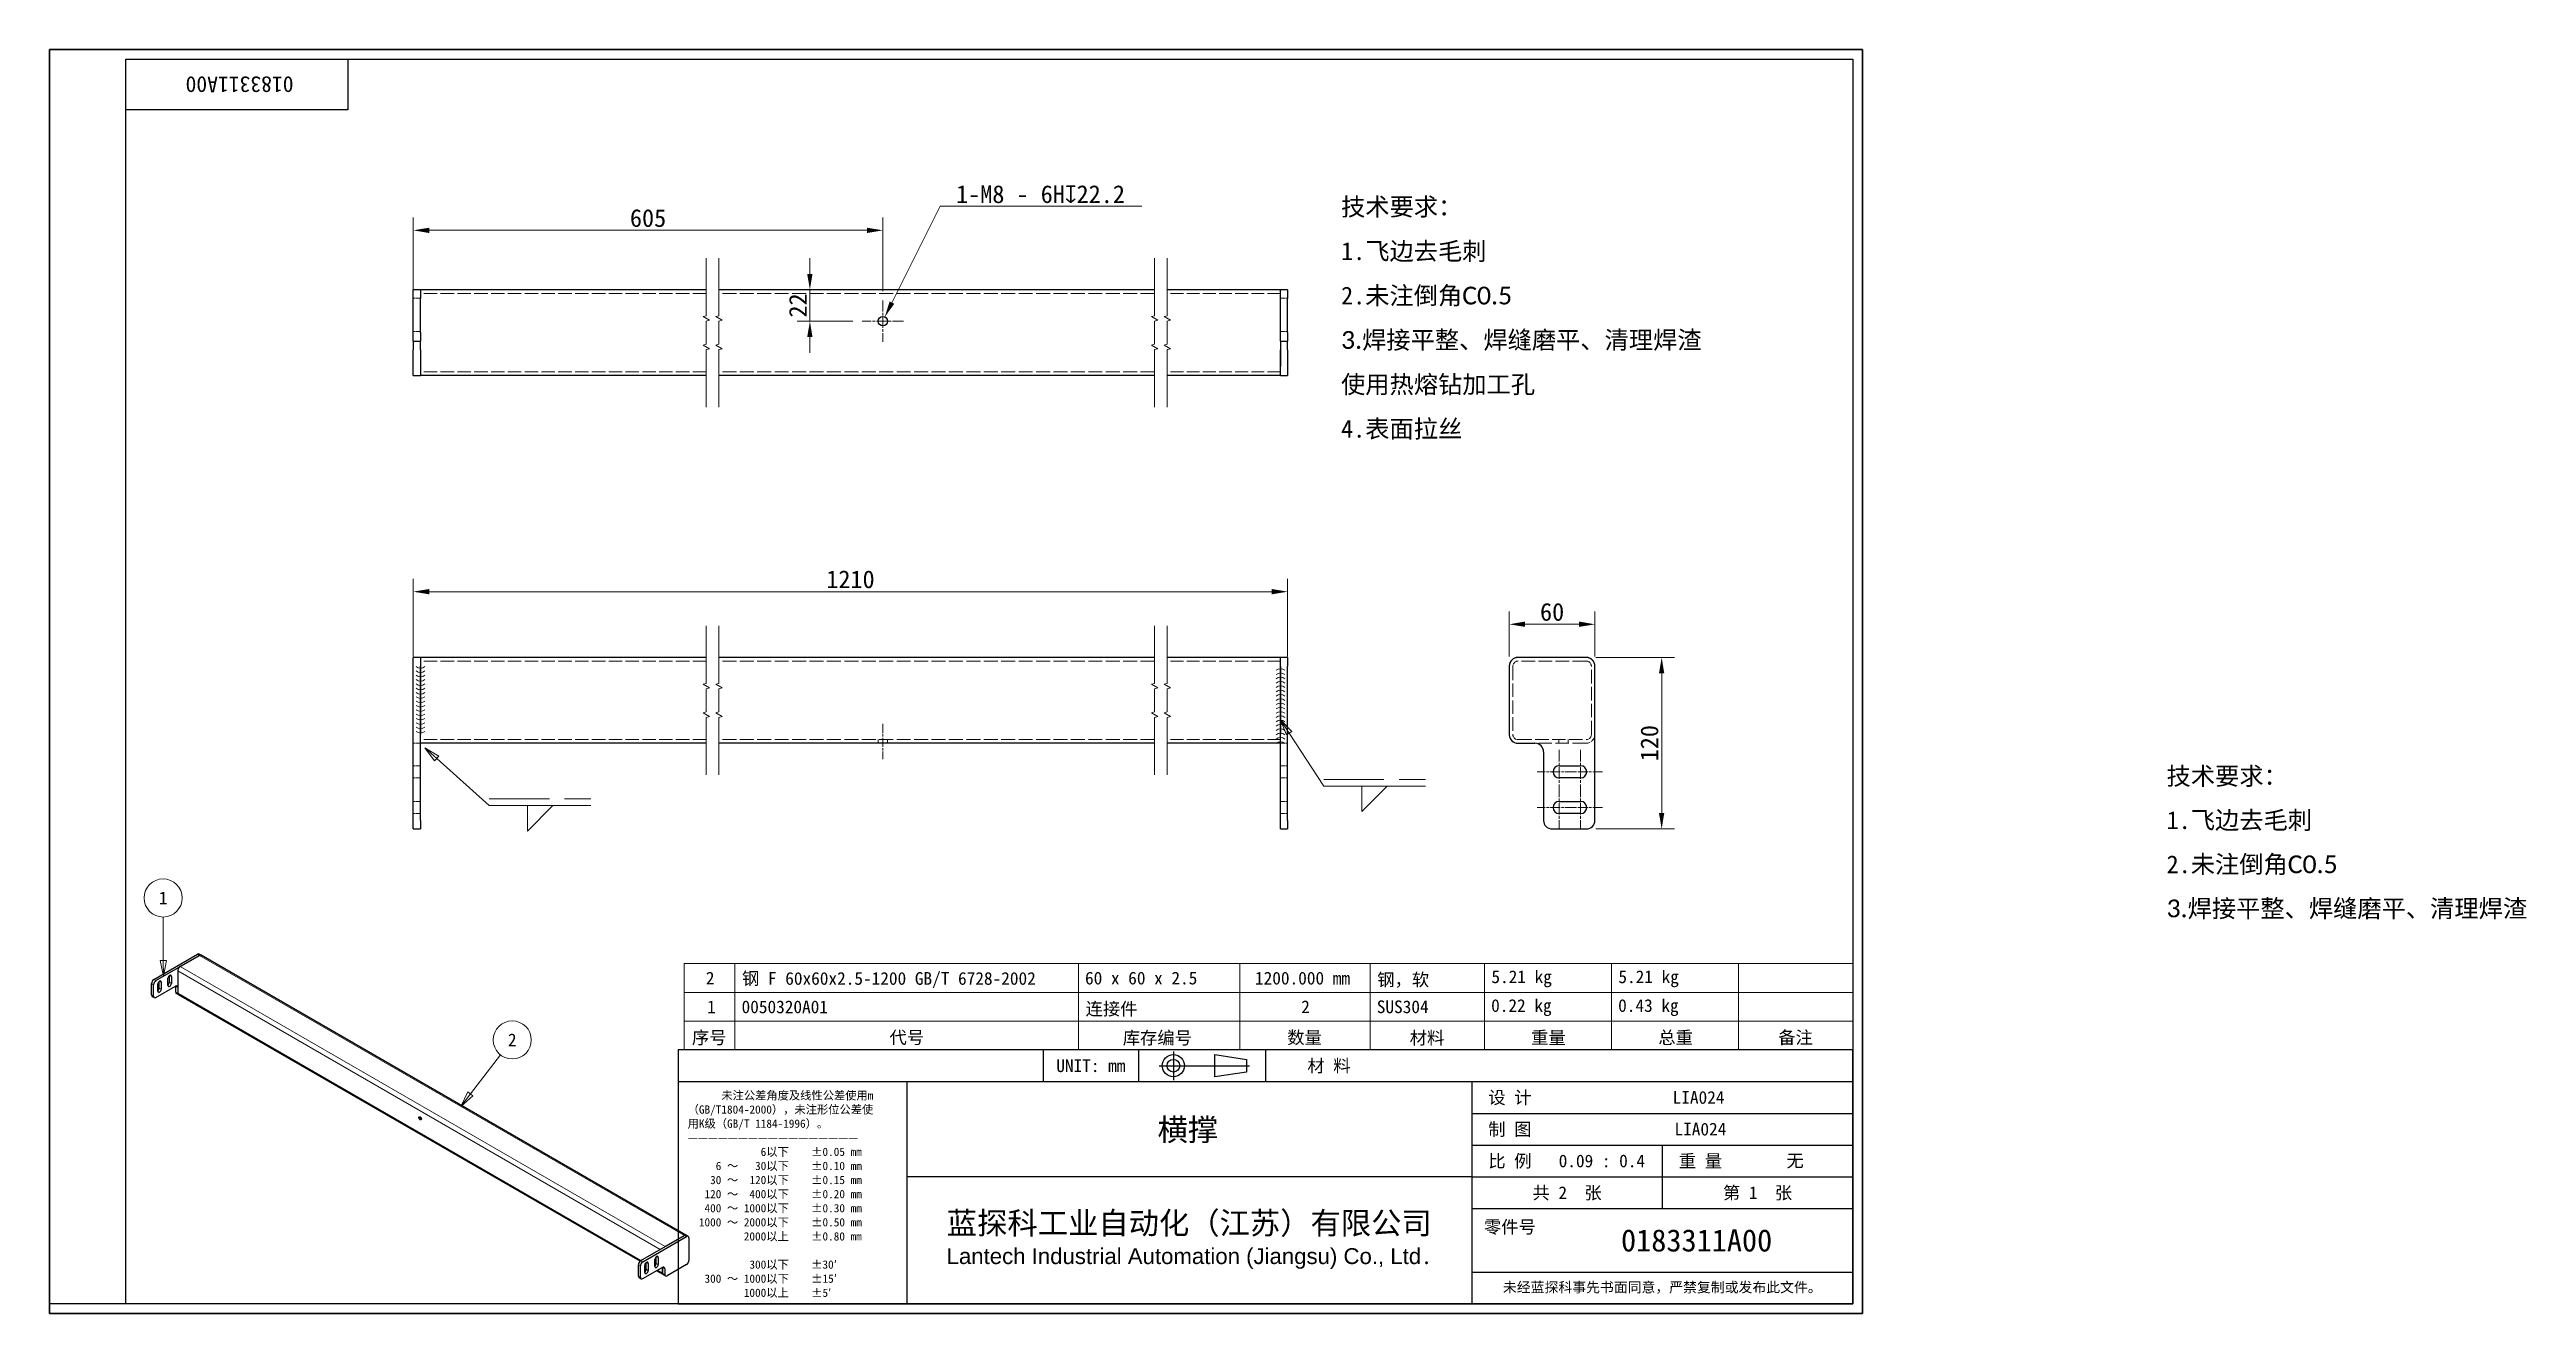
# Model space of a CAD drawing. Header units: millimetres. Extents: x 27 to 1760, y 24 to 909.
import ezdxf
from ezdxf.enums import TextEntityAlignment as Align

# ---------------------------------------------------------------- set-up
doc = ezdxf.new("R2010")
doc.units = ezdxf.units.MM
doc.header["$LTSCALE"] = 4.444444
doc.linetypes.add('CHAIN', pattern=[0.3543, 0.2362, -0.0295, 0.0591, -0.0295])
doc.linetypes.add('DASHED', pattern=[0.2067, 0.1654, -0.0413])
for name, color, linetype, lineweight in [('1', 7, 'Continuous', 18), ('可见 (ISO)', 7, 'Continuous', 25), ('可见窄的 (ISO)', 7, 'Continuous', 18), ('图框 (ISO)', 7, 'Continuous', 35), ('标题 (ISO)', 7, 'Continuous', 25)]:
    doc.layers.add(name, color=color, linetype=linetype, lineweight=lineweight)
for name, color, linetype, lineweight, true_color in [('中心标记 (ISO)', 1, 'CHAIN', 18, 0xff0000), ('中心线 (ISO)', 1, 'CHAIN', 18, 0xff0000), ('尺寸 (ISO)', 7, 'Continuous', 18, 0x008000), ('折线 (ISO)', 7, 'Continuous', 18, 0x008000), ('符号 (ISO)', 7, 'Continuous', 18, 0x008000), ('隐藏 (ISO)', 5, 'DASHED', 18, 0x0000ff)]:
    doc.layers.add(name, color=color, linetype=linetype, lineweight=lineweight, true_color=true_color)
doc.styles.add('文本样式164', font='SimSun.ttf')
doc.styles.add('文本样式165', font='SimSun.ttf')
doc.styles.add('文本样式74', font='SimSun.ttf')
doc.styles.add('最新国标', font='simfang.ttf')
doc.styles.add('注释文本 (ISO)', font='simfang.ttf')
doc.dimstyles.new('默认 (GB)', dxfattribs={"dimscale": 4.444444, "dimtxt": 2.8, "dimasz": 2.5, "dimexe": 2, "dimexo": 1.5, "dimgap": 0.5, "dimtad": 1, "dimtoh": 1, "dimdsep": 46, "dimtxsty": '最新国标', "dimcen": 0.09, "dimdle": 10, "dimclrd": 256, "dimclre": 256, "dimclrt": 256, "dimaunit": 1, "dimadec": 3, "dimazin": 2, "dimtfac": 0.535714, "dimtdec": 3, "dimtmove": 0, "dimatfit": 3, "dimfxl": 0, "dimtolj": 1, "dimlwd": -1, "dimlwe": -1, "dimarcsym": 0})
doc.dimstyles.new('默认 (GB)$7', dxfattribs={"dimscale": 4.444444, "dimtxt": 2.8, "dimasz": 2.5, "dimexe": 2, "dimexo": 1.5, "dimgap": 0.5, "dimtad": 1, "dimtoh": 1, "dimdsep": 46, "dimtxsty": '最新国标', "dimcen": 0.09, "dimdle": 10, "dimclrd": 256, "dimclre": 256, "dimclrt": 256, "dimaunit": 1, "dimadec": 3, "dimazin": 2, "dimtfac": 0.535714, "dimtdec": 3, "dimtmove": 0, "dimatfit": 3, "dimfxl": 0, "dimtolj": 1, "dimlwd": -1, "dimlwe": -1, "dimarcsym": 0})

# ---------------------------------------------------------------- blocks, each defined once
blk = doc.blocks.new('图框 最新国标')
at = {"layer": '图框 (ISO)'}
for p, q in [((6, 7), (6, 204.5)), ((6, 204.5), (291.5, 204.5)), ((291.5, 204.5), (291.5, 5.5)), ((6, 7), (6, 5.5)), ((6, 7), (6, 5.5)), ((291.5, 5.5), (6, 5.5))]:
    blk.add_line(p, q, dxfattribs=at)
at = {"layer": '图框 (ISO)', "color": 7, "linetype": 'Continuous', "lineweight": 25}
for p, q in [((18, 203), (290, 203)), ((18, 7), (18, 203)), ((18, 203), (290, 203)), ((53, 203), (53, 195)), ((290, 203), (290, 7)), ((290, 203), (290, 7)), ((53, 195), (18, 195)), ((290, 7), (6, 7)), ((290, 7), (18, 7))]:
    blk.add_line(p, q, dxfattribs=at)
at = {"layer": '图框 (ISO)', "style": '文本样式74'}
blk.add_attdef('零件代号_001', (44.43, 200.25), '', height=2.5, rotation=180, dxfattribs=at)
blk = doc.blocks.new('标题栏 最新国标')
at = {"layer": '标题 (ISO)'}
for p, q in [((381.98, -183.84), (196.98, -183.84)), ((196.98, -183.84), (196.98, -223.84)), ((254.48, -183.84), (254.48, -188.84)), ((269.48, -183.84), (269.48, -188.84)), ((281.48, -188.09), (281.48, -184.59)), ((281.48, -184.59), (286.48, -185.34)), ((286.48, -185.34), (286.48, -187.34)), ((289.48, -183.84), (289.48, -188.84)), ((381.98, -223.84), (381.98, -183.84)), ((383.48, -183.84), (383.48, -225.34)), ((196.98, -188.84), (381.98, -188.84)), ((232.98, -188.84), (232.98, -223.84)), ((286.48, -187.34), (281.48, -188.09)), ((321.98, -188.84), (321.98, -223.84)), ((321.98, -193.84), (381.98, -193.84)), ((321.98, -198.84), (381.98, -198.84)), ((351.98, -198.84), (351.98, -208.84)), ((321.98, -203.84), (232.98, -203.84)), ((321.98, -203.84), (381.98, -203.84)), ((321.98, -208.84), (381.98, -208.84)), ((321.98, -218.84), (381.98, -218.84)), ((196.98, -223.84), (381.98, -223.84)), ((383.48, -225.34), (196.98, -225.34))]:
    blk.add_line(p, q, dxfattribs=at)
at = {"layer": '标题 (ISO)', "linetype": 'CHAIN', "ltscale": 15.834605}
blk.add_line((272.73, -186.34), (286.98, -186.34), dxfattribs=at)
at = {"layer": '标题 (ISO)', "linetype": 'CHAIN', "ltscale": 5.000333}
blk.add_line((274.98, -184.09), (274.98, -188.59), dxfattribs=at)
at = {"layer": '标题 (ISO)'}
for radius in [1.75, 1]:
    blk.add_circle((274.98, -186.34), radius, dxfattribs=at)
at = {"layer": '1', "style": '文本样式164'}
for s, p in [('UNIT: mm', (261.98, -186.34)), ('材 料', (299.48, -186.34)), ('设 计', (327.98, -191.34)), ('制 图', (327.98, -196.34)), ('比 例', (327.98, -201.34)), ('重 量', (357.98, -201.34)), ('共 2  张', (336.98, -206.34)), ('第 1  张', (366.98, -206.34))]:
    blk.add_text(s, height=2, dxfattribs=at).set_placement(p, align=Align.MIDDLE_CENTER)
at = {"layer": '标题 (ISO)', "style": '注释文本 (ISO)'}
for s, insert, char_height, attachment_point, line_spacing_factor in [('\\fSimSun|b0|i0;{\\H1.3000;      未注公差角度及线性公差使用m\\P}\\fSimSun|b0|i0;{\\H1.3000;（GB/T1804-2000），未注形位公差使\\P}\\fSimSun|b0|i0;{\\H1.3000;用K级（GB/T 1184-1996）。\\P}\\fSimSun|b0|i0;{\\H1.3000;—————————————————\\P}\\fSimSun|b0|i0;{\\H1.3000;             6以下    ±0.05 mm\\P}\\fSimSun|b0|i0;{\\H1.3000;     6 ～   30以下    ±0.10 mm\\P}\\fSimSun|b0|i0;{\\H1.3000;    30 ～  120以下    ±0.15 mm\\P}\\fSimSun|b0|i0;{\\H1.3000;   120 ～  400以下    ±0.20 mm\\P}\\fSimSun|b0|i0;{\\H1.3000;   400 ～ 1000以下    ±0.30 mm\\P}\\fSimSun|b0|i0;{\\H1.3000;  1000 ～ 2000以下    ±0.50 mm\\P}\\fSimSun|b0|i0;{\\H1.3000;          2000以上    ±0.80 mm\\P}\\fSimSun|b0|i0;{\\H1.3000;\\P}\\fSimSun|b0|i0;{\\H1.3000;           300以下    ±30′\\P}\\fSimSun|b0|i0;{\\H1.3000;   300 ～ 1000以下    ±15′\\P}\\fSimSun|b0|i0;{\\H1.3000;          1000以上    ±5′}', (198.48, -206.63), 1.3, 4, 1.023913), ('{\\fMicrosoft YaHei|b0|i0|c134|p34;\\H1.75x;蓝探科工业自动化（江苏）有限公司\\P\\fArial|b0|i0|c0|p34;\\H0.71429x;Lantech Industrial Automation (Jiangsu) Co., Ltd\\fFangSong|b0|i0|c134|p49;.\\H1.15195x; }', (277.48, -213.84), 2, 5, 0.978695)]:
    blk.add_mtext(s, dxfattribs=dict(at, insert=insert, char_height=char_height, attachment_point=attachment_point, line_spacing_factor=line_spacing_factor))
at = {"layer": '标题 (ISO)', "attachment_point": 5, "style": '注释文本 (ISO)'}
for s, insert, char_height in [('\\fFangSong|b0|i0;LIA024', (357.98, -196.34), 2), ('\\fFangSong|b0|i0;零件号', (327.98, -211.84), 2), ('\\fSimSun|b0|i0;{\\H1.6000;未经蓝探科事先书面同意，严禁复制或发布此文件。}', (351.98, -221.34), 1.6)]:
    blk.add_mtext(s, dxfattribs=dict(at, insert=insert, char_height=char_height))
at = {"layer": '标题 (ISO)', "style": '注释文本 (ISO)'}
blk.add_attdef('材料', text='', height=2, dxfattribs=at).set_placement((324.48, -186.34), align=Align.MIDDLE_CENTER)
at = {"layer": '标题 (ISO)'}
for tag, p, height, style in [('设计人_001', (353.61, -192.33), 2, '注释文本 (ISO)'), ('库存编号_001', (272.49, -198.15), 3.5, '文本样式165'), ('视图比例_001', (335.66, -202.33), 2, '注释文本 (ISO)'), ('质量\\P3;_001', (371.53, -202.3), 2, '注释文本 (ISO)'), ('零件代号_001', (345.48, -215.59), 3.5, '文本样式165')]:
    blk.add_attdef(tag, p, '', height=height, dxfattribs=dict(at, style=style))
blk = doc.blocks.new('焊接符号标识符1')
at = {"layer": '符号 (ISO)'}
for p, q in [((66.99, 92.89), (65.13, 94.57)), ((67.32, 93.27), (65.13, 94.57)), ((65.13, 94.57), (66.65, 92.52)), ((66.65, 92.52), (67.32, 93.27)), ((66.99, 92.89), (75.25, 85.46)), ((75.25, 85.46), (91.25, 85.46)), ((81.25, 85.46), (85.25, 85.46)), ((85.25, 85.46), (81.25, 81.46)), ((81.25, 81.46), (81.25, 85.46))]:
    blk.add_line(p, q, dxfattribs=at)
at = {"layer": '符号 (ISO)', "linetype": 'DASHED', "ltscale": 12.901145}
blk.add_line((75.25, 86.51), (91.25, 86.51), dxfattribs=at)
at = {"layer": '符号 (ISO)', "flags": 128}
blk.add_lwpolyline([(67.32, 93.27), (65.13, 94.57), (66.65, 92.52), (67.32, 93.27)], dxfattribs=at)
at = {"layer": '符号 (ISO)'}
blk.add_solid([(67.32, 93.27), (65.13, 94.57), (66.65, 92.52), (67.32, 93.27)], dxfattribs=at)
blk = doc.blocks.new('*D6')
at = {"layer": 'Defpoints', "color": 0, "transparency": 16777216}
for p in [(893.3, 529.5), (281.3, 477.5), (893.3, 477.5)]:
    blk.add_point(p, dxfattribs=at)
at = {"layer": '尺寸 (ISO)', "color": 116, "true_color": 0x00803f, "transparency": 16777216}
for p, q in [((281.3, 484.1), (281.3, 538.4)), ((893.3, 484.1), (893.3, 538.4)), ((292.4, 529.5), (882.2, 529.5))]:
    blk.add_line(p, q, dxfattribs=at)
for points in [[(292.4, 531.4), (292.4, 527.7), (281.3, 529.5)], [(882.2, 531.4), (882.2, 527.7), (893.3, 529.5)]]:
    blk.add_solid(points, dxfattribs=at)
at = {"layer": '尺寸 (ISO)', "transparency": 16777216, "insert": (587.3, 538.1), "char_height": 12.44, "attachment_point": 5, "style": '最新国标'}
blk.add_mtext('\\A1;1210', dxfattribs=at)
blk = doc.blocks.new('*D7')
at = {"layer": 'Defpoints', "color": 0, "transparency": 16777216}
for p in [(1102.4, 483.5), (1102.4, 363.5), (1155.1, 363.5)]:
    blk.add_point(p, dxfattribs=at)
at = {"layer": '尺寸 (ISO)', "color": 116, "true_color": 0x00803f, "transparency": 16777216}
for p, q in [((1109.1, 483.5), (1164, 483.5)), ((1155.1, 472.4), (1155.1, 374.6)), ((1109.1, 363.5), (1164, 363.5))]:
    blk.add_line(p, q, dxfattribs=at)
for points in [[(1153.2, 472.4), (1156.9, 472.4), (1155.1, 483.5)], [(1153.2, 374.6), (1156.9, 374.6), (1155.1, 363.5)]]:
    blk.add_solid(points, dxfattribs=at)
at = {"layer": '尺寸 (ISO)', "transparency": 16777216, "insert": (1146.6, 423.5), "char_height": 12.44, "attachment_point": 5, "rotation": 90, "style": '最新国标'}
blk.add_mtext('\\A1;120', dxfattribs=at)
blk = doc.blocks.new('*D8')
at = {"layer": 'Defpoints', "color": 0, "transparency": 16777216}
for p in [(1048.4, 506.7), (1048.4, 477.5), (1108.4, 477.5)]:
    blk.add_point(p, dxfattribs=at)
at = {"layer": '尺寸 (ISO)', "color": 116, "true_color": 0x00803f, "transparency": 16777216}
for p, q in [((1048.4, 484.1), (1048.4, 515.6)), ((1097.3, 506.7), (1059.5, 506.7)), ((1108.4, 484.1), (1108.4, 515.6))]:
    blk.add_line(p, q, dxfattribs=at)
for points in [[(1059.5, 508.6), (1059.5, 504.9), (1048.4, 506.7)], [(1097.3, 508.6), (1097.3, 504.9), (1108.4, 506.7)]]:
    blk.add_solid(points, dxfattribs=at)
at = {"layer": '尺寸 (ISO)', "transparency": 16777216, "insert": (1078.4, 515.3), "char_height": 12.44, "attachment_point": 5, "style": '最新国标'}
blk.add_mtext('\\A1;60', dxfattribs=at)
blk = doc.blocks.new('明细栏')
at = {"layer": '符号 (ISO)'}
for p, q in [((290, 60.58), (105.95, 60.58)), ((105.95, 60.58), (105.95, 51.53)), ((113.95, 60.58), (113.95, 51.53)), ((168.04, 60.58), (168.04, 51.53)), ((193.44, 60.58), (193.44, 51.53)), ((214, 60.58), (214, 51.53)), ((232, 60.58), (232, 51.53)), ((252, 60.58), (252, 51.53)), ((272, 60.58), (272, 51.53)), ((290, 60.58), (290, 51.53)), ((290, 56.05), (105.95, 56.05)), ((290, 51.53), (105.95, 51.53)), ((105.95, 47), (105.95, 51.53)), ((113.95, 47), (113.95, 51.53)), ((168.04, 47), (168.04, 51.53)), ((193.44, 47), (193.44, 51.53)), ((214, 47), (214, 51.53)), ((232, 47), (232, 51.53)), ((252, 47), (252, 51.53)), ((272, 47), (272, 51.53)), ((290, 47), (290, 51.53)), ((290, 47), (105.95, 47))]:
    blk.add_line(p, q, dxfattribs=at)
at = {"layer": '符号 (ISO)', "char_height": 2, "attachment_point": 7, "style": '注释文本 (ISO)'}
for s, insert in [('2', (109.36, 57.3)), ('钢 F 60x60x2.5-1200 GB/T 6728-2002', (115.06, 56.76)), ('60 x 60 x 2.5', (169.08, 57.27)), ('1200.000 mm', (195.85, 57.26)), ('钢，软', (215.1, 56.76)), ('5.21 kg', (233.08, 56.85)), ('5.21 kg', (253.08, 56.85)), ('1', (109.56, 52.77)), ('0050320A01', (114.99, 52.74)), ('连接件', (169.17, 52.23)), ('2', (203.13, 52.78)), ('SUS304', (215.03, 52.75)), ('0.22 kg', (233.04, 52.32)), ('0.43 kg', (253.04, 52.32)), ('序号', (107.17, 47.71)), ('代号', (138.28, 47.73)), ('库存编号', (175.02, 47.66)), ('数量', (200.93, 47.72)), ('材料', (220.21, 47.68)), ('重量', (239.33, 47.78)), ('总重', (259.36, 47.75)), ('备注', (278.25, 47.74))]:
    blk.add_mtext(s, dxfattribs=dict(at, insert=insert))
blk = doc.blocks.new('引出序号1')
at = {"layer": '符号 (ISO)'}
for p, q in [((72.29, 40.09), (77.04, 46.2)), ((71.89, 40.39), (70.75, 38.11)), ((72.29, 40.09), (70.75, 38.11)), ((70.75, 38.11), (72.68, 39.78)), ((72.68, 39.78), (71.89, 40.39))]:
    blk.add_line(p, q, dxfattribs=at)
at = {"layer": '符号 (ISO)', "flags": 128}
blk.add_lwpolyline([(71.89, 40.39), (70.75, 38.11), (72.68, 39.78), (71.89, 40.39)], dxfattribs=at)
at = {"layer": '符号 (ISO)'}
blk.add_circle((78.87, 48.57), 3, dxfattribs=at)
blk.add_solid([(71.89, 40.39), (70.75, 38.11), (72.68, 39.78), (71.89, 40.39)], dxfattribs=at)
at = {"layer": '符号 (ISO)', "insert": (78.87, 48.57), "char_height": 2, "attachment_point": 5, "style": '注释文本 (ISO)'}
blk.add_mtext('2', dxfattribs=at)
blk = doc.blocks.new('引出序号2')
at = {"layer": '符号 (ISO)'}
for p, q in [((23.92, 61.08), (23.9, 67.92)), ((23.42, 61.08), (23.93, 58.58)), ((24.42, 61.08), (23.42, 61.08)), ((23.92, 61.08), (23.93, 58.58)), ((23.93, 58.58), (24.42, 61.08))]:
    blk.add_line(p, q, dxfattribs=at)
at = {"layer": '符号 (ISO)', "flags": 128}
blk.add_lwpolyline([(23.42, 61.08), (23.93, 58.58), (24.42, 61.08), (23.42, 61.08)], dxfattribs=at)
at = {"layer": '符号 (ISO)'}
blk.add_circle((23.89, 70.92), 3, dxfattribs=at)
blk.add_solid([(23.42, 61.08), (23.93, 58.58), (24.42, 61.08), (23.42, 61.08)], dxfattribs=at)
at = {"layer": '符号 (ISO)', "insert": (23.89, 70.92), "char_height": 2, "attachment_point": 5, "style": '注释文本 (ISO)'}
blk.add_mtext('1', dxfattribs=at)
blk = doc.blocks.new('焊接符号标识符2')
at = {"layer": '符号 (ISO)'}
for p, q in [((201.23, 96.85), (199.86, 98.94)), ((201.65, 97.13), (199.86, 98.94)), ((199.86, 98.94), (200.81, 96.58)), ((200.81, 96.58), (201.65, 97.13)), ((201.23, 96.85), (206.68, 88.52)), ((206.68, 88.52), (222.68, 88.52)), ((212.68, 88.52), (216.68, 88.52)), ((216.68, 88.52), (212.68, 84.52)), ((212.68, 84.52), (212.68, 88.52))]:
    blk.add_line(p, q, dxfattribs=at)
at = {"layer": '符号 (ISO)', "linetype": 'DASHED', "ltscale": 12.901145}
blk.add_line((206.68, 89.57), (222.68, 89.57), dxfattribs=at)
at = {"layer": '符号 (ISO)', "flags": 128}
blk.add_lwpolyline([(201.65, 97.13), (199.86, 98.94), (200.81, 96.58), (201.65, 97.13)], dxfattribs=at)
at = {"layer": '符号 (ISO)'}
blk.add_solid([(201.65, 97.13), (199.86, 98.94), (200.81, 96.58), (201.65, 97.13)], dxfattribs=at)
blk = doc.blocks.new('Caterpillar1')
at = {"layer": '符号 (ISO)'}
for centre in [(64.42, 108.11), (64.42, 107.43), (64.42, 106.75), (64.42, 106.07), (64.42, 105.39), (64.42, 104.71), (64.42, 104.03), (64.42, 103.35), (64.42, 102.67), (64.42, 101.99), (64.42, 101.31), (64.42, 100.63), (64.42, 99.95), (64.42, 99.26), (64.42, 98.58), (64.42, 97.9)]:
    blk.add_arc(centre, 1.01, 228.1897, 311.8103, dxfattribs=at)
blk = doc.blocks.new('Caterpillar2')
at = {"layer": '符号 (ISO)'}
for centre in [(199.86, 106.01), (199.86, 105.33), (199.86, 104.66), (199.86, 103.98), (199.86, 103.3), (199.86, 102.63), (199.86, 101.95), (199.86, 101.27), (199.86, 100.6), (199.86, 99.92), (199.86, 99.24), (199.86, 98.57), (199.86, 97.89), (199.86, 97.21), (199.86, 96.54), (199.86, 95.86), (199.86, 95.18), (199.86, 94.5)]:
    blk.add_arc(centre, 1.01, 48.1897, 131.8103, dxfattribs=at)
blk = doc.blocks.new('*D15')
at = {"layer": 'Defpoints', "color": 0, "transparency": 16777216}
for p in [(610, 782.4), (610, 733.2), (281.3, 698.8)]:
    blk.add_point(p, dxfattribs=at)
at = {"layer": '尺寸 (ISO)', "color": 116, "true_color": 0x00803f, "transparency": 16777216}
for p, q in [((281.3, 705.4), (281.3, 791.3)), ((292.4, 782.4), (598.8, 782.4)), ((610, 739.9), (610, 791.3))]:
    blk.add_line(p, q, dxfattribs=at)
for points in [[(292.4, 784.2), (292.4, 780.5), (281.3, 782.4)], [(598.8, 784.2), (598.8, 780.5), (610, 782.4)]]:
    blk.add_solid(points, dxfattribs=at)
at = {"layer": '尺寸 (ISO)', "transparency": 16777216, "insert": (445.6, 790.9), "char_height": 12.44, "attachment_point": 5, "style": '最新国标'}
blk.add_mtext('\\A1;605', dxfattribs=at)
blk = doc.blocks.new('*D16')
at = {"layer": 'Defpoints', "color": 0, "transparency": 16777216}
for p in [(558.9, 740.8), (558.9, 718.8), (595.5, 718.8)]:
    blk.add_point(p, dxfattribs=at)
at = {"layer": '尺寸 (ISO)', "color": 116, "true_color": 0x00803f, "transparency": 16777216}
for p, q in [((558.9, 751.9), (558.9, 763)), ((558.9, 740.8), (558.9, 718.8)), ((588.9, 718.8), (550, 718.8)), ((558.9, 707.7), (558.9, 696.6))]:
    blk.add_line(p, q, dxfattribs=at)
for points in [[(557, 751.9), (560.7, 751.9), (558.9, 740.8)], [(557, 707.7), (560.7, 707.7), (558.9, 718.8)]]:
    blk.add_solid(points, dxfattribs=at)
at = {"layer": '尺寸 (ISO)', "transparency": 16777216, "insert": (550.5, 729.8), "char_height": 12.44, "attachment_point": 5, "rotation": 90, "style": '最新国标'}
blk.add_mtext('\\A1;22', dxfattribs=at)

msp = doc.modelspace()

# ---------------------------------------------------------------- linework, layer by layer
at = {"layer": '中心标记 (ISO)', "ltscale": 7.217831}
for p, q in [((609.9588, 733.2078), (609.9588, 704.3386)), ((624.3934, 718.7732), (595.5242, 718.7732))]:
    msp.add_line(p, q, dxfattribs=at)
at = {"layer": '中心标记 (ISO)', "ltscale": 7.681121}
for p, q in [((1083.3879, 418.828), (1083.3879, 388.1058)), ((1098.3879, 418.828), (1098.3879, 388.1058)), ((1083.3879, 393.828), (1083.3879, 363.1058)), ((1098.3879, 393.828), (1098.3879, 363.1058))]:
    msp.add_line(p, q, dxfattribs=at)
at = {"layer": '中心标记 (ISO)', "ltscale": 6.618529}
for p, q in [((1094.499, 403.4669), (1068.0267, 403.4669)), ((1113.749, 403.4669), (1087.2767, 403.4669)), ((1094.499, 378.4669), (1068.0267, 378.4669)), ((1113.749, 378.4669), (1087.2767, 378.4669))]:
    msp.add_line(p, q, dxfattribs=at)
at = {"layer": '中心线 (ISO)', "ltscale": 6.180991}
msp.add_line((609.9588, 437.078), (609.9588, 412.3558), dxfattribs=at)
at = {"layer": '可见 (ISO)'}
for p, q in [((286.2923, 740.7732), (281.2923, 740.7732)), ((281.2923, 734.7732), (281.2923, 740.7732)), ((281.2923, 710.7732), (281.2923, 734.7732)), ((486.3281, 740.7732), (286.2923, 740.7732)), ((286.2923, 740.7732), (286.2923, 734.7732)), ((286.2923, 710.7732), (286.2923, 734.7732)), ((800.1642, 740.7732), (495.217, 740.7732)), ((888.2691, 740.7732), (809.0531, 740.7732)), ((893.2691, 740.7732), (888.2691, 740.7732)), ((888.2691, 734.7732), (888.2691, 740.7732)), ((888.2691, 710.7732), (888.2691, 734.7732)), ((893.2691, 740.7732), (893.2691, 734.7732)), ((893.2691, 710.7732), (893.2691, 734.7732)), ((281.2923, 704.7732), (281.2923, 710.7732)), ((281.2923, 704.7732), (286.2923, 704.7732)), ((281.2923, 704.7732), (281.2923, 698.7732)), ((281.2923, 686.7732), (281.2923, 698.7732)), ((286.2923, 710.7732), (286.2923, 704.7732)), ((286.2923, 698.7732), (286.2923, 704.7732)), ((286.2923, 698.7732), (286.2923, 687.0232)), ((286.2923, 698.7732), (286.2923, 686.7732)), ((888.2691, 704.7732), (888.2691, 710.7732)), ((888.2691, 704.7732), (893.2691, 704.7732)), ((888.2691, 704.7732), (888.2691, 698.7732)), ((888.2691, 698.7732), (888.2691, 687.0232)), ((888.2691, 686.7732), (888.2691, 698.7732)), ((893.2691, 710.7732), (893.2691, 704.7732)), ((893.2691, 698.7732), (893.2691, 704.7732)), ((893.2691, 698.7732), (893.2691, 686.7732)), ((281.2923, 680.7732), (281.2923, 686.7732)), ((281.2923, 680.7732), (286.2923, 680.7732)), ((286.2923, 686.7732), (286.2923, 680.7732)), ((486.3281, 680.7732), (286.2923, 680.7732)), ((800.1642, 680.7732), (495.217, 680.7732)), ((888.2691, 680.7732), (809.0531, 680.7732)), ((888.2691, 680.7732), (888.2691, 686.7732)), ((888.2691, 680.7732), (893.2691, 680.7732)), ((893.2691, 686.7732), (893.2691, 680.7732)), ((286.2923, 483.4669), (281.2923, 483.4669)), ((281.2923, 477.4669), (281.2923, 483.4669)), ((281.2923, 369.4669), (281.2923, 477.4669)), ((486.3281, 483.4669), (286.2923, 483.4669)), ((286.2923, 483.4669), (286.2923, 477.4669)), ((286.2923, 369.4669), (286.2923, 477.4669)), ((286.2923, 477.2169), (286.2923, 429.7169)), ((800.1642, 483.4669), (495.217, 483.4669)), ((888.2691, 483.4669), (809.0531, 483.4669)), ((893.2691, 483.4669), (888.2691, 483.4669)), ((888.2691, 477.4669), (888.2691, 483.4669)), ((888.2691, 369.4669), (888.2691, 477.4669)), ((888.2691, 477.2169), (888.2691, 429.7169)), ((893.2691, 483.4669), (893.2691, 477.4669)), ((893.2691, 369.4669), (893.2691, 477.4669)), ((1048.3879, 477.4669), (1048.3879, 429.4669)), ((1102.3879, 483.4669), (1054.3879, 483.4669)), ((1108.3879, 369.4669), (1108.3879, 477.4669)), ((486.3281, 423.4669), (286.2923, 423.4669)), ((800.1642, 423.4669), (495.217, 423.4669)), ((888.2691, 423.4669), (809.0531, 423.4669)), ((1054.3879, 423.4669), (1066.3879, 423.4669)), ((1072.3879, 417.4669), (1072.3879, 369.4669)), ((1083.3879, 407.7169), (1098.3879, 407.7169)), ((1098.3879, 399.2169), (1083.3879, 399.2169)), ((1083.3879, 382.7169), (1098.3879, 382.7169)), ((281.2923, 363.4669), (281.2923, 369.4669)), ((286.2923, 369.4669), (286.2923, 363.4669)), ((888.2691, 363.4669), (888.2691, 369.4669)), ((893.2691, 369.4669), (893.2691, 363.4669)), ((1098.3879, 374.2169), (1083.3879, 374.2169)), ((281.2923, 363.4669), (286.2923, 363.4669)), ((888.2691, 363.4669), (893.2691, 363.4669)), ((1078.3879, 363.4669), (1102.3879, 363.4669)), ((99.7293, 258.1795), (130.2764, 275.8158)), ((101.1436, 257.363), (131.6906, 274.9993)), ((110.5481, 256.2607), (110.5481, 260.8929)), ((111.9623, 260.3432), (111.9623, 255.4442)), ((116.4171, 264.1399), (116.4171, 248.6265)), ((131.6199, 274.9585), (118.1848, 267.2017)), ((132.8906, 275.1182), (131.4764, 275.9347)), ((472.0591, 79.2513), (132.8699, 275.0823)), ((98.0323, 247.4017), (98.0323, 255.2401)), ((98.5293, 246.303), (99.9436, 245.4865)), ((99.4465, 246.5852), (99.4465, 254.4236)), ((101.1436, 245.6054), (114.72, 253.4438)), ((102.4871, 249.9737), (102.4871, 254.8726)), ((103.477, 252.1782), (103.477, 256.8105)), ((104.8912, 256.2607), (104.8912, 251.3617)), ((109.5581, 254.0562), (109.5581, 258.9551)), ((115.0028, 249.3613), (115.0028, 253.2805)), ((116.9141, 247.4461), (115.4999, 248.2626)), ((116.4171, 252.464), (116.4171, 248.5448)), ((439.99, 60.966), (116.9348, 247.482)), ((440.5548, 61.4038), (471.1018, 79.0401)), ((441.969, 60.5873), (472.516, 78.2236)), ((471.0311, 78.9993), (457.5961, 71.2426)), ((473.716, 78.3425), (472.3018, 79.159)), ((474.2131, 77.2438), (474.2131, 61.5671)), ((438.8578, 50.626), (438.8578, 58.4644)), ((440.272, 49.8095), (440.272, 57.6479)), ((441.969, 48.8297), (455.5455, 56.6681)), ((443.3125, 53.198), (443.3125, 58.097)), ((444.3025, 58.4762), (443.4966, 58.9415)), ((444.3025, 55.4025), (444.3025, 60.0348)), ((445.7167, 59.485), (445.7167, 54.586)), ((450.3836, 57.2805), (450.3836, 62.1795)), ((451.3735, 59.485), (451.3735, 64.1173)), ((456.1241, 51.651), (451.4898, 54.3266)), ((452.7878, 63.5675), (452.7878, 58.6685)), ((455.8283, 52.5856), (455.8283, 56.5048)), ((455.8283, 56.5048), (455.8283, 52.6673)), ((457.2425, 55.6883), (457.2425, 51.7691)), ((472.516, 58.6277), (458.9396, 50.7893)), ((439.3548, 49.5274), (440.769, 48.7109)), ((457.7396, 50.6705), (456.3254, 51.487))]:
    msp.add_line(p, q, dxfattribs=at)
msp.add_circle((609.9588, 718.7732), 3.3235, dxfattribs=at)
for centre, radius, start, end in [((1054.3879, 477.4669), 6, 90, 180), ((1102.3879, 477.4669), 6, 0, 90), ((1054.3879, 429.4669), 6, 180, 270), ((1066.3879, 417.4669), 6, 0, 90), ((1083.3879, 403.4669), 4.25, 90, 270), ((1098.3879, 403.4669), 4.25, 270, 90), ((1083.3879, 378.4669), 4.25, 90, 270), ((1098.3879, 378.4669), 4.25, 270, 90), ((1078.3879, 369.4669), 6, 180, 270), ((1102.3879, 369.4669), 6, 270, 0)]:
    msp.add_arc(centre, radius, start, end, dxfattribs=at)
for centre, major_axis, start_param, end_param in [((110.7602, 259.6492), (0.85, 1.4722), 5.497787144, 8.639379797), ((118.1848, 265.1605), (-1.25, -2.1651), 3.926990817, 5.497787144), ((130.2764, 273.8562), (1.2, 2.0785), 0, 0.785398163), ((131.6199, 272.9172), (1.25, 2.1651), 0, 0.785398163), ((131.6906, 273.0397), (1.2, 2.0785), 6.097127396, 7.068583471), ((99.7293, 256.2199), (-1.2, -2.0785), 3.926990817, 5.497787144), ((99.7293, 248.3815), (-1.2, -2.0785), 5.497787144, 6.283185307), ((101.1436, 255.4034), (1.2, 2.0785), 0.785398163, 2.35619449), ((101.1436, 247.565), (-1.2, -2.0785), 5.497787144, 7.068583471), ((103.6891, 255.5667), (0.85, 1.4722), 5.497787144, 8.639379797), ((102.2749, 251.4842), (0.85, 1.4722), 4.104390421, 5.497787144), ((103.6891, 250.6677), (-0.85, -1.4722), 5.497787144, 8.639379797), ((109.346, 255.5667), (0.85, 1.4722), 4.104390421, 5.497787144), ((110.7602, 254.7502), (-0.85, -1.4722), 5.497787144, 8.639379797), ((114.72, 251.4842), (1.2, 2.0785), 5.497787144, 7.068583471), ((113.3058, 252.3007), (-1.2, -2.0785), 2.35619449, 2.511455408), ((116.6999, 250.3411), (-1.2, -2.0785), 5.497787144, 6.283185307), ((118.1848, 249.6471), (-1.25, -2.1651), 5.497787144, 6.283185307), ((118.1141, 249.5246), (-1.2, -2.0785), 5.497787144, 6.469243218), ((286.8298, 161.4246), (0.6647, -1.1513), 3.702434406, 5.722343555), ((471.1018, 77.0805), (1.2, 2.0785), 0, 0.785398163), ((472.516, 76.264), (1.2, 2.0785), 5.497787144, 7.068583471), ((440.5548, 59.4442), (-1.2, -2.0785), 3.926990817, 5.497787144), ((441.969, 58.6277), (1.2, 2.0785), 0.785398163, 2.35619449), ((444.5146, 58.791), (0.85, 1.4722), 5.497787144, 8.639379797), ((443.1004, 54.7085), (0.85, 1.4722), 4.104390421, 5.497787144), ((444.5146, 53.892), (-0.85, -1.4722), 5.497787144, 8.639379797), ((451.5857, 62.8735), (0.85, 1.4722), 5.497787144, 8.639379797), ((450.1715, 58.791), (0.85, 1.4722), 4.104390421, 5.497787144), ((451.5857, 57.9745), (-0.85, -1.4722), 5.497787144, 8.639379797), ((455.5455, 54.7085), (1.2, 2.0785), 5.497787144, 7.068583471), ((454.1313, 55.525), (-1.2, -2.0785), 2.35619449, 2.511455408), ((457.5254, 53.5654), (-1.2, -2.0785), 5.497787144, 6.283185307), ((472.516, 60.5873), (-1.2, -2.0785), 0.785398163, 2.35619449), ((440.5548, 51.6058), (-1.2, -2.0785), 5.497787144, 6.283185307), ((441.969, 50.7893), (-1.2, -2.0785), 5.497787144, 7.068583471), ((458.9396, 52.7489), (-1.2, -2.0785), 5.497787144, 7.068583471)]:
    msp.add_ellipse(centre, major_axis=major_axis, ratio=0.577350269, start_param=start_param, end_param=end_param, dxfattribs=at)
msp.add_ellipse((286.1227, 161.0164), major_axis=(-0.6647, 1.1513), ratio=0.577350269, dxfattribs=at)
at = {"layer": '可见窄的 (ISO)'}
for p, q in [((110.7602, 261.0372), (111.9623, 260.3432)), ((454.0605, 69.2013), (116.4171, 264.1399)), ((457.5961, 71.2426), (118.1848, 267.2017)), ((130.2764, 275.8158), (131.6906, 274.9993)), ((471.0311, 78.9993), (131.6199, 274.9585)), ((98.0323, 255.2401), (99.4465, 254.4236)), ((99.4465, 246.5852), (98.0323, 247.4017)), ((101.1436, 257.363), (99.7293, 258.1795)), ((103.477, 252.1782), (104.8912, 251.3617)), ((103.6891, 256.9547), (104.8912, 256.2607)), ((110.5481, 256.2607), (111.9623, 255.4442)), ((115.0028, 253.2805), (116.4171, 252.464)), ((116.4171, 248.5448), (115.0028, 249.3613)), ((440.6255, 61.4446), (116.4171, 248.6265)), ((471.1018, 79.0401), (472.516, 78.2236)), ((438.8578, 58.4644), (440.272, 57.6479)), ((441.969, 60.5873), (440.5548, 61.4038)), ((444.3025, 59.3217), (443.86, 59.5772)), ((444.3025, 55.4025), (445.7167, 54.586)), ((444.5146, 60.179), (445.7167, 59.485)), ((451.3735, 59.485), (452.7878, 58.6685)), ((451.5857, 64.2615), (452.7878, 63.5675)), ((455.8283, 52.6673), (452.2221, 54.7493)), ((455.8283, 56.5048), (457.2425, 55.6883)), ((457.2425, 51.7691), (455.8283, 52.5856)), ((440.272, 49.8095), (438.8578, 50.626))]:
    msp.add_line(p, q, dxfattribs=at)
at = {"layer": '折线 (ISO)', "flags": 128}
for points in [[(486.3281, 658.551), (486.3281, 698.8947), (488.5504, 699.4902), (484.1059, 702.0562), (486.3281, 702.6516), (486.3281, 718.8947), (488.5504, 719.4902), (484.1059, 722.0562), (486.3281, 722.6516), (486.3281, 762.9954)], [(495.217, 658.551), (495.217, 698.8947), (497.4392, 699.4902), (492.9948, 702.0562), (495.217, 702.6516), (495.217, 718.8947), (497.4392, 719.4902), (492.9948, 722.0562), (495.217, 722.6516), (495.217, 762.9954)], [(800.1642, 658.551), (800.1642, 698.8947), (802.3864, 699.4902), (797.942, 702.0562), (800.1642, 702.6516), (800.1642, 718.8947), (802.3864, 719.4902), (797.942, 722.0562), (800.1642, 722.6516), (800.1642, 762.9954)], [(809.0531, 658.551), (809.0531, 698.8947), (811.2753, 699.4902), (806.8309, 702.0562), (809.0531, 702.6516), (809.0531, 718.8947), (811.2753, 719.4902), (806.8309, 722.0562), (809.0531, 722.6516), (809.0531, 762.9954)], [(486.3281, 401.2447), (486.3281, 441.5884), (488.5504, 442.1839), (484.1059, 444.7499), (486.3281, 445.3453), (486.3281, 461.5884), (488.5504, 462.1839), (484.1059, 464.7499), (486.3281, 465.3453), (486.3281, 505.6891)], [(495.217, 401.2447), (495.217, 441.5884), (497.4392, 442.1839), (492.9948, 444.7499), (495.217, 445.3453), (495.217, 461.5884), (497.4392, 462.1839), (492.9948, 464.7499), (495.217, 465.3453), (495.217, 505.6891)], [(800.1642, 401.2447), (800.1642, 441.5884), (802.3864, 442.1839), (797.942, 444.7499), (800.1642, 445.3453), (800.1642, 461.5884), (802.3864, 462.1839), (797.942, 464.7499), (800.1642, 465.3453), (800.1642, 505.6891)], [(809.0531, 401.2447), (809.0531, 441.5884), (811.2753, 442.1839), (806.8309, 444.7499), (809.0531, 445.3453), (809.0531, 461.5884), (811.2753, 462.1839), (806.8309, 464.7499), (809.0531, 465.3453), (809.0531, 505.6891)]]:
    msp.add_lwpolyline(points, dxfattribs=at)
at = {"layer": '隐藏 (ISO)', "ltscale": 2.142684}
for p, q in [((281.2923, 735.0232), (286.2923, 735.0232)), ((888.2691, 735.0232), (893.2691, 735.0232)), ((281.2923, 711.5232), (286.2923, 711.5232)), ((888.2691, 711.5232), (893.2691, 711.5232)), ((281.2923, 423.4669), (286.2923, 423.4669)), ((888.2691, 423.4669), (893.2691, 423.4669)), ((281.2923, 407.7169), (286.2923, 407.7169)), ((281.2923, 399.2169), (286.2923, 399.2169)), ((888.2691, 407.7169), (893.2691, 407.7169)), ((888.2691, 399.2169), (893.2691, 399.2169)), ((281.2923, 382.7169), (286.2923, 382.7169)), ((888.2691, 382.7169), (893.2691, 382.7169)), ((281.2923, 374.2169), (286.2923, 374.2169)), ((888.2691, 374.2169), (893.2691, 374.2169))]:
    msp.add_line(p, q, dxfattribs=at)
at = {"layer": '隐藏 (ISO)', "ltscale": 12.808581}
for p, q in [((486.3281, 738.2732), (286.2923, 738.2732)), ((486.3281, 683.2732), (286.2923, 683.2732)), ((486.3281, 480.9669), (286.2923, 480.9669)), ((486.3281, 425.9669), (286.2923, 425.9669))]:
    msp.add_line(p, q, dxfattribs=at)
at = {"layer": '隐藏 (ISO)', "ltscale": 13.277816}
for p, q in [((800.1642, 738.2732), (495.217, 738.2732)), ((800.1642, 683.2732), (495.217, 683.2732)), ((800.1642, 480.9669), (495.217, 480.9669)), ((800.1642, 425.9669), (495.217, 425.9669))]:
    msp.add_line(p, q, dxfattribs=at)
at = {"layer": '隐藏 (ISO)', "ltscale": 12.31848}
for p, q in [((888.2691, 738.2732), (809.0531, 738.2732)), ((888.2691, 683.2732), (809.0531, 683.2732)), ((888.2691, 480.9669), (809.0531, 480.9669)), ((888.2691, 425.9669), (809.0531, 425.9669))]:
    msp.add_line(p, q, dxfattribs=at)
at = {"layer": '隐藏 (ISO)', "ltscale": 12.926343}
for p, q in [((1050.8879, 477.2169), (1050.8879, 429.7169)), ((1102.1379, 480.9669), (1054.6379, 480.9669)), ((1105.8879, 429.7169), (1105.8879, 477.2169)), ((1054.6379, 425.9669), (1102.1379, 425.9669))]:
    msp.add_line(p, q, dxfattribs=at)
at = {"layer": '隐藏 (ISO)', "ltscale": 1.071292}
for p, q in [((606.6353, 425.9669), (606.6353, 423.4669)), ((613.2823, 425.9669), (613.2823, 423.4669)), ((1083.0644, 425.9669), (1083.0644, 423.4669)), ((1089.7114, 425.9669), (1089.7114, 423.4669))]:
    msp.add_line(p, q, dxfattribs=at)
at = {"layer": '隐藏 (ISO)', "ltscale": 12.971698}
msp.add_line((1102.1379, 423.4669), (1066.3879, 423.4669), dxfattribs=at)
at = {"layer": '隐藏 (ISO)', "ltscale": 4.207246}
for centre, start, end in [((1054.6379, 477.2169), 90, 180), ((1102.1379, 477.2169), 0, 90), ((1054.6379, 429.7169), 180, 270), ((1102.1379, 429.7169), 270, 0)]:
    msp.add_arc(centre, 6.25, start, end, dxfattribs=at)
at = {"layer": '隐藏 (ISO)', "ltscale": 2.524307}
for centre, start, end in [((1054.6379, 477.2169), 90, 180), ((1102.1379, 477.2169), 0, 90), ((1054.6379, 429.7169), 180, 270), ((1102.1379, 429.7169), 270, 0)]:
    msp.add_arc(centre, 3.75, start, end, dxfattribs=at)

# ---------------------------------------------------------------- block references
at = {"xscale": 4.444444444444445, "yscale": 4.444444444444445, "zscale": 4.444444444444445}
for name, p, values in [('图框 最新国标', (0, 0), {'零件代号_001': '0183311A00'}), ('标题栏 最新国标', (-408.8112, 1025.9746), {'零件代号_001': '0183311A00', '库存编号_001': '横撑', '质量\\P3;_001': '无', '视图比例_001': '0.09 : 0.4', '设计人_001': 'LIA024'})]:
    msp.add_blockref(name, p, dxfattribs=at).add_auto_attribs(values)
at = {"layer": '符号 (ISO)', "xscale": 4.444444444444445, "yscale": 4.444444444444445, "zscale": 4.444444444444445}
for name in ['Caterpillar1', 'Caterpillar2', '焊接符号标识符2', '焊接符号标识符1', '引出序号2', '明细栏', '引出序号1']:
    msp.add_blockref(name, (0, 0), dxfattribs=at)

# ---------------------------------------------------------------- texts
at = {"layer": '符号 (ISO)', "char_height": 12.444444}
for s, insert, width, attachment_point, line_spacing_factor, style in [('1-M8 - 6H\\fAIGDT|b0|i0;{\\H12.4444;x}\\fFangSong|b0|i0;{\\H12.4444;22.2}', (661.1905, 801.2913), 136.963402, 7, 0.49, '最新国标'), ('\\fFangSong|b0|i0;{\\H12.4444;技术要求：\\P}\\fFangSong|b0|i0;{\\H12.4444;1.飞边去毛刺\\P}\\fFangSong|b0|i0;{\\H12.4444;2.未注倒角}\\fCalibri|b0|i0;{\\H12.4444;C0.5}\\fFangSong|b0|i0;{\\H12.4444;\\P}\\fCalibri|b0|i0;{\\H12.4444;3.}\\fFangSong|b0|i0;{\\H12.4444;焊接平整、焊缝磨平、清理焊渣\\P}\\fFangSong|b0|i0;{\\H12.4444;使用热熔钻加工孔\\P}\\fFangSong|b0|i0;{\\H12.4444;4.表面拉丝}', (930.68, 720.5261), 275.710501, 4, 1.497812, '注释文本 (ISO)'), ('\\fFangSong|b0|i0;{\\H12.4444;技术要求：\\P}\\fFangSong|b0|i0;{\\H12.4444;1.飞边去毛刺\\P}\\fFangSong|b0|i0;{\\H12.4444;2.未注倒角}\\fCalibri|b0|i0;{\\H12.4444;C0.5}\\fFangSong|b0|i0;{\\H12.4444;\\P}\\fCalibri|b0|i0;{\\H12.4444;3.}\\fFangSong|b0|i0;{\\H12.4444;焊接平整、焊缝磨平、清理焊渣}', (1508.5017, 353.4783), 275.710501, 4, 1.488394, '注释文本 (ISO)')]:
    msp.add_mtext(s, dxfattribs=dict(at, insert=insert, width=width, attachment_point=attachment_point, line_spacing_factor=line_spacing_factor, style=style))

# ---------------------------------------------------------------- dimensions: what is measured, and where the dimension line sits
at = {"layer": '尺寸 (ISO)', "color": 116, "true_color": 0x00803f}
dim = msp.add_linear_dim(base=(609.9588, 782.3763), p1=(281.2923, 698.7732), p2=(609.9588, 733.2078), angle=180, text='605', dimstyle='默认 (GB)', override={"dimgap": 0.5, "dimtoh": 0, "dimdec": 2, "dimlfac": 1.840771, "dimtol": 0, "dimlim": 0, "dimtp": 0, "dimtm": 0, "dimtdec": 3, "dimtofl": 0, "dimatfit": 1}, dxfattribs=at)
dim.commit()
dim.dimension.update_dxf_attribs({"geometry": '*D15', "text_midpoint": (445.6255, 782.3763), "dimtype": 160})
for base, p1, p2, override, picture, middle in [((558.8966, 718.7732), (558.8966, 740.7732), (595.5242, 718.7732), {"dimgap": 0.5, "dimtoh": 0, "dimdec": 2, "dimse1": 1, "dimtol": 0, "dimlim": 0, "dimtp": 0, "dimtm": 0, "dimtdec": 3, "dimtofl": 1, "dimatfit": 1}, '*D16', (558.8966, 729.7732)), ((1155.086, 363.4669), (1102.3879, 483.4669), (1102.3879, 363.4669), {"dimgap": 0.5, "dimtoh": 0, "dimdec": 2, "dimtol": 0, "dimlim": 0, "dimtp": 0, "dimtm": 0, "dimtdec": 3, "dimtofl": 0, "dimatfit": 1}, '*D7', (1155.086, 423.4669))]:
    dim = msp.add_linear_dim(base=base, p1=p1, p2=p2, angle=90, dimstyle='默认 (GB)', override=override, dxfattribs=at)
    dim.commit()
    dim.dimension.update_dxf_attribs({"geometry": picture, "text_midpoint": middle, "dimtype": 160})
dim = msp.add_linear_dim(base=(893.2691, 529.5454), p1=(281.2923, 477.4669), p2=(893.2691, 477.4669), text='1210', dimstyle='默认 (GB)', override={"dimgap": 0.5, "dimtoh": 0, "dimdec": 2, "dimlfac": 1.977199, "dimtol": 0, "dimlim": 0, "dimtp": 0, "dimtm": 0, "dimtdec": 3, "dimtofl": 0, "dimatfit": 1}, dxfattribs=at)
dim.commit()
dim.dimension.update_dxf_attribs({"geometry": '*D6', "text_midpoint": (587.2807, 529.5454), "dimtype": 160})
dim = msp.add_linear_dim(base=(1048.3879, 506.7386), p1=(1108.3879, 477.4669), p2=(1048.3879, 477.4669), dimstyle='默认 (GB)', override={"dimgap": 0.5, "dimtoh": 0, "dimdec": 2, "dimtol": 0, "dimlim": 0, "dimtp": 0, "dimtm": 0, "dimtdec": 3, "dimtofl": 0, "dimatfit": 1}, dxfattribs=at)
dim.commit()
dim.dimension.update_dxf_attribs({"geometry": '*D8', "text_midpoint": (1078.3879, 506.7386), "dimtype": 160})

# ---------------------------------------------------------------- leaders
at = {"layer": '符号 (ISO)', "annotation_type": 0, "has_hookline": 1, "hookline_direction": 0, "text_width": 130.0506}
msp.add_leader([(611.3181, 721.806), (650.0794, 799.2172), (661.1905, 799.2172)], dimstyle='默认 (GB)$7', override={"dimgap": 0, "dimtad": 1}, dxfattribs=at)

doc.saveas('drawing.dxf')
